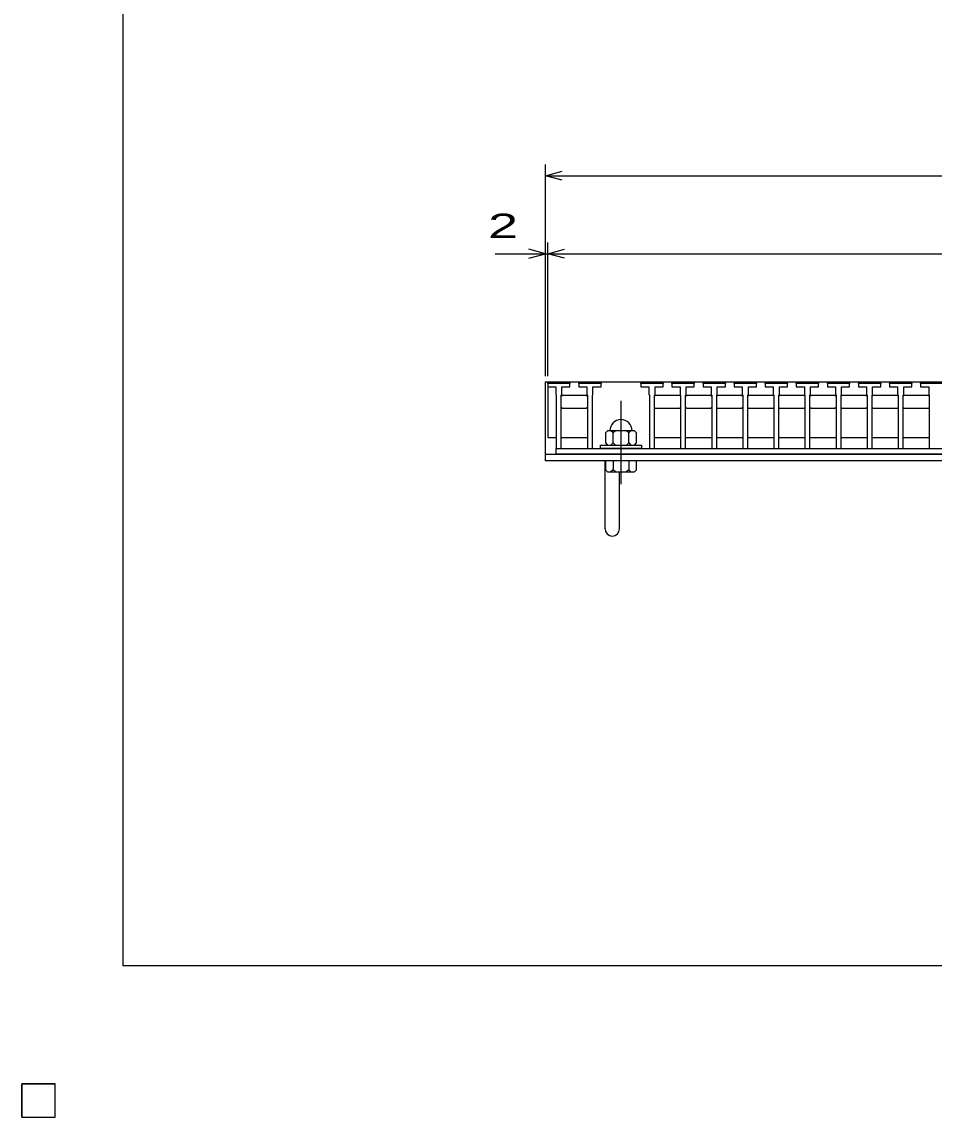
# Model space of a CAD drawing. Units: millimetres, scale not verified. Extents: x -1820 to 1731, y -1282 to 1054.
# Drawn here: x -1820 to -1001, y -1282 to -299 of the extents above; entities that cross this region are included whole.
import ezdxf
from ezdxf.enums import TextEntityAlignment as Align

# ---------------------------------------------------------------- set-up
doc = ezdxf.new("R2010")
doc.units = ezdxf.units.MM
doc.header["$LTSCALE"] = 10
doc.linetypes.add('CHAIN', pattern=[18.5, 12, -1.5, 3.5, -1.5])
for name, color, linetype, lineweight in [('0_2', 150, 'Continuous', 25), ('16', 3, 'Continuous', 25), ('19', 6, 'Continuous', 25), ('22', 2, 'Continuous', 25)]:
    doc.layers.add(name, color=color, linetype=linetype, lineweight=lineweight)
doc.styles.add('ベクトル', font='')
doc.styles.get('ベクトル').set_extended_font_data('ベクトル')

msp = doc.modelspace()

# ---------------------------------------------------------------- linework, layer by layer
at = {"layer": '0_2'}
for p, q in [((-1729, -1146.5), (-1729, 1053.5)), ((1731, -1146.5), (-1729, -1146.5))]:
    msp.add_line(p, q, dxfattribs=at)
at = {"layer": '16'}
for p, q in [((-1348, -623.5), (-1347.5, -622)), ((-1348, -622), (-352, -622)), ((-1348, -622), (-1348, -672)), ((-1348, -623.5), (-1348, -626.5)), ((-1328, -623.5), (-1348, -623.5)), ((-1348, -626.5), (-1340.75, -626.5)), ((-1347.5, -622), (-1344.6, -622)), ((-1344.6, -622), (-1344.1, -623.5)), ((-1340.75, -626.5), (-1340.75, -633.5)), ((-1339.95, -623.5), (-1339.45, -622)), ((-1339.45, -622), (-1336.55, -622)), ((-1336.55, -622), (-1336.05, -623.5)), ((-1335.25, -633.5), (-1335.25, -626.5)), ((-1335.25, -626.5), (-1328, -626.5)), ((-1331.9, -623.5), (-1331.4, -622)), ((-1331.4, -622), (-1328.5, -622)), ((-1328.5, -622), (-1328, -623.5)), ((-1328, -626.5), (-1328, -623.5)), ((-1320.1, -623.5), (-1319.6, -622)), ((-1320.1, -623.5), (-1320.1, -626.5)), ((-1300.1, -623.5), (-1320.1, -623.5)), ((-1320.1, -626.5), (-1312.85, -626.5)), ((-1319.6, -622), (-1316.7, -622)), ((-1316.7, -622), (-1316.2, -623.5)), ((-1312.85, -626.5), (-1312.85, -633.5)), ((-1312.05, -623.5), (-1311.55, -622)), ((-1311.55, -622), (-1308.65, -622)), ((-1308.65, -622), (-1308.15, -623.5)), ((-1307.35, -633.5), (-1307.35, -626.5)), ((-1307.35, -626.5), (-1300.1, -626.5)), ((-1304, -623.5), (-1303.5, -622)), ((-1303.5, -622), (-1300.6, -622)), ((-1300.6, -622), (-1300.1, -623.5)), ((-1300.1, -626.5), (-1300.1, -623.5)), ((-1264.3, -623.5), (-1263.8, -622)), ((-1264.3, -623.5), (-1264.3, -626.5)), ((-1244.3, -623.5), (-1264.3, -623.5)), ((-1264.3, -626.5), (-1257.05, -626.5)), ((-1263.8, -622), (-1260.9, -622)), ((-1260.9, -622), (-1260.4, -623.5)), ((-1257.05, -626.5), (-1257.05, -633.5)), ((-1256.25, -623.5), (-1255.75, -622)), ((-1255.75, -622), (-1252.85, -622)), ((-1252.85, -622), (-1252.35, -623.5)), ((-1251.55, -633.5), (-1251.55, -626.5)), ((-1251.55, -626.5), (-1244.3, -626.5)), ((-1248.2, -623.5), (-1247.7, -622)), ((-1247.7, -622), (-1244.8, -622)), ((-1244.8, -622), (-1244.3, -623.5)), ((-1244.3, -626.5), (-1244.3, -623.5)), ((-1236.4, -623.5), (-1235.9, -622)), ((-1236.4, -623.5), (-1236.4, -626.5)), ((-1216.4, -623.5), (-1236.4, -623.5)), ((-1236.4, -626.5), (-1229.15, -626.5)), ((-1235.9, -622), (-1233, -622)), ((-1233, -622), (-1232.5, -623.5)), ((-1229.15, -626.5), (-1229.15, -633.5)), ((-1228.35, -623.5), (-1227.85, -622)), ((-1227.85, -622), (-1224.95, -622)), ((-1224.95, -622), (-1224.45, -623.5)), ((-1223.65, -633.5), (-1223.65, -626.5)), ((-1223.65, -626.5), (-1216.4, -626.5)), ((-1220.3, -623.5), (-1219.8, -622)), ((-1219.8, -622), (-1216.9, -622)), ((-1216.9, -622), (-1216.4, -623.5)), ((-1216.4, -626.5), (-1216.4, -623.5)), ((-1208.5, -623.5), (-1208, -622)), ((-1208.5, -623.5), (-1208.5, -626.5)), ((-1188.5, -623.5), (-1208.5, -623.5)), ((-1208.5, -626.5), (-1201.25, -626.5)), ((-1208, -622), (-1205.1, -622)), ((-1205.1, -622), (-1204.6, -623.5)), ((-1201.25, -626.5), (-1201.25, -633.5)), ((-1200.45, -623.5), (-1199.95, -622)), ((-1199.95, -622), (-1197.05, -622)), ((-1197.05, -622), (-1196.55, -623.5)), ((-1195.75, -633.5), (-1195.75, -626.5)), ((-1195.75, -626.5), (-1188.5, -626.5)), ((-1192.4, -623.5), (-1191.9, -622)), ((-1191.9, -622), (-1189, -622)), ((-1189, -622), (-1188.5, -623.5)), ((-1188.5, -626.5), (-1188.5, -623.5)), ((-1180.6, -623.5), (-1180.1, -622)), ((-1180.6, -623.5), (-1180.6, -626.5)), ((-1160.6, -623.5), (-1180.6, -623.5)), ((-1180.6, -626.5), (-1173.35, -626.5)), ((-1180.1, -622), (-1177.2, -622)), ((-1177.2, -622), (-1176.7, -623.5)), ((-1173.35, -626.5), (-1173.35, -633.5)), ((-1172.55, -623.5), (-1172.05, -622)), ((-1172.05, -622), (-1169.15, -622)), ((-1169.15, -622), (-1168.65, -623.5)), ((-1167.85, -633.5), (-1167.85, -626.5)), ((-1167.85, -626.5), (-1160.6, -626.5)), ((-1164.5, -623.5), (-1164, -622)), ((-1164, -622), (-1161.1, -622)), ((-1161.1, -622), (-1160.6, -623.5)), ((-1160.6, -626.5), (-1160.6, -623.5)), ((-1152.7, -623.5), (-1152.2, -622)), ((-1152.7, -623.5), (-1152.7, -626.5)), ((-1132.7, -623.5), (-1152.7, -623.5)), ((-1152.7, -626.5), (-1145.45, -626.5)), ((-1152.2, -622), (-1149.3, -622)), ((-1149.3, -622), (-1148.8, -623.5)), ((-1145.45, -626.5), (-1145.45, -633.5)), ((-1144.65, -623.5), (-1144.15, -622)), ((-1144.15, -622), (-1141.25, -622)), ((-1141.25, -622), (-1140.75, -623.5)), ((-1139.95, -633.5), (-1139.95, -626.5)), ((-1139.95, -626.5), (-1132.7, -626.5)), ((-1136.6, -623.5), (-1136.1, -622)), ((-1136.1, -622), (-1133.2, -622)), ((-1133.2, -622), (-1132.7, -623.5)), ((-1132.7, -626.5), (-1132.7, -623.5)), ((-1124.8, -623.5), (-1124.3, -622)), ((-1124.8, -623.5), (-1124.8, -626.5)), ((-1104.8, -623.5), (-1124.8, -623.5)), ((-1124.8, -626.5), (-1117.55, -626.5)), ((-1124.3, -622), (-1121.4, -622)), ((-1121.4, -622), (-1120.9, -623.5)), ((-1117.55, -626.5), (-1117.55, -633.5)), ((-1116.75, -623.5), (-1116.25, -622)), ((-1116.25, -622), (-1113.35, -622)), ((-1113.35, -622), (-1112.85, -623.5)), ((-1112.05, -633.5), (-1112.05, -626.5)), ((-1112.05, -626.5), (-1104.8, -626.5)), ((-1108.7, -623.5), (-1108.2, -622)), ((-1108.2, -622), (-1105.3, -622)), ((-1105.3, -622), (-1104.8, -623.5)), ((-1104.8, -626.5), (-1104.8, -623.5)), ((-1096.9, -623.5), (-1096.4, -622)), ((-1096.9, -623.5), (-1096.9, -626.5)), ((-1076.9, -623.5), (-1096.9, -623.5)), ((-1096.9, -626.5), (-1089.65, -626.5)), ((-1096.4, -622), (-1093.5, -622)), ((-1093.5, -622), (-1093, -623.5)), ((-1089.65, -626.5), (-1089.65, -633.5)), ((-1088.85, -623.5), (-1088.35, -622)), ((-1088.35, -622), (-1085.45, -622)), ((-1085.45, -622), (-1084.95, -623.5)), ((-1084.15, -633.5), (-1084.15, -626.5)), ((-1084.15, -626.5), (-1076.9, -626.5)), ((-1080.8, -623.5), (-1080.3, -622)), ((-1080.3, -622), (-1077.4, -622)), ((-1077.4, -622), (-1076.9, -623.5)), ((-1076.9, -626.5), (-1076.9, -623.5)), ((-1069, -623.5), (-1068.5, -622)), ((-1069, -623.5), (-1069, -626.5)), ((-1049, -623.5), (-1069, -623.5)), ((-1069, -626.5), (-1061.75, -626.5)), ((-1068.5, -622), (-1065.6, -622)), ((-1065.6, -622), (-1065.1, -623.5)), ((-1061.75, -626.5), (-1061.75, -633.5)), ((-1060.95, -623.5), (-1060.45, -622)), ((-1060.45, -622), (-1057.55, -622)), ((-1057.55, -622), (-1057.05, -623.5)), ((-1056.25, -633.5), (-1056.25, -626.5)), ((-1056.25, -626.5), (-1049, -626.5)), ((-1052.9, -623.5), (-1052.4, -622)), ((-1052.4, -622), (-1049.5, -622)), ((-1049.5, -622), (-1049, -623.5)), ((-1049, -626.5), (-1049, -623.5)), ((-1041.1, -623.5), (-1040.6, -622)), ((-1041.1, -623.5), (-1041.1, -626.5)), ((-1021.1, -623.5), (-1041.1, -623.5)), ((-1041.1, -626.5), (-1033.85, -626.5)), ((-1040.6, -622), (-1037.7, -622)), ((-1037.7, -622), (-1037.2, -623.5)), ((-1033.85, -626.5), (-1033.85, -633.5)), ((-1033.05, -623.5), (-1032.55, -622)), ((-1032.55, -622), (-1029.65, -622)), ((-1029.65, -622), (-1029.15, -623.5)), ((-1028.35, -633.5), (-1028.35, -626.5)), ((-1028.35, -626.5), (-1021.1, -626.5)), ((-1025, -623.5), (-1024.5, -622)), ((-1024.5, -622), (-1021.6, -622)), ((-1021.6, -622), (-1021.1, -623.5)), ((-1021.1, -626.5), (-1021.1, -623.5)), ((-1013.2, -623.5), (-1012.7, -622)), ((-1013.2, -623.5), (-1013.2, -626.5)), ((-993.2, -623.5), (-1013.2, -623.5)), ((-1013.2, -626.5), (-1005.95, -626.5)), ((-1012.7, -622), (-1009.8, -622)), ((-1009.8, -622), (-1009.3, -623.5)), ((-1005.95, -626.5), (-1005.95, -633.5)), ((-1005.15, -623.5), (-1004.65, -622)), ((-1004.65, -622), (-1001.75, -622)), ((-1001.75, -622), (-1001.25, -623.5)), ((-1340.75, -633.5), (-1340.25, -634)), ((-1340.25, -634), (-1340.25, -682)), ((-1335.75, -634), (-1335.25, -633.5)), ((-1335.75, -682), (-1335.75, -634)), ((-1335.75, -635), (-1334.75, -634)), ((-1334.75, -634), (-1313.35, -634)), ((-1313.35, -634), (-1312.35, -635)), ((-1312.85, -633.5), (-1312.35, -634)), ((-1312.35, -634), (-1312.35, -682)), ((-1307.85, -634), (-1307.35, -633.5)), ((-1307.85, -682), (-1307.85, -634)), ((-1257.05, -633.5), (-1256.55, -634)), ((-1256.55, -634), (-1256.55, -682)), ((-1252.05, -634), (-1251.55, -633.5)), ((-1252.05, -682), (-1252.05, -634)), ((-1252.05, -635), (-1251.05, -634)), ((-1251.05, -634), (-1229.65, -634)), ((-1229.65, -634), (-1228.65, -635)), ((-1229.15, -633.5), (-1228.65, -634)), ((-1228.65, -634), (-1228.65, -682)), ((-1224.15, -634), (-1223.65, -633.5)), ((-1224.15, -682), (-1224.15, -634)), ((-1224.15, -635), (-1223.15, -634)), ((-1223.15, -634), (-1201.75, -634)), ((-1201.75, -634), (-1200.75, -635)), ((-1201.25, -633.5), (-1200.75, -634)), ((-1200.75, -634), (-1200.75, -682)), ((-1196.25, -634), (-1195.75, -633.5)), ((-1196.25, -682), (-1196.25, -634)), ((-1196.25, -635), (-1195.25, -634)), ((-1195.25, -634), (-1173.85, -634)), ((-1173.85, -634), (-1172.85, -635)), ((-1173.35, -633.5), (-1172.85, -634)), ((-1172.85, -634), (-1172.85, -682)), ((-1168.35, -634), (-1167.85, -633.5)), ((-1168.35, -682), (-1168.35, -634)), ((-1168.35, -635), (-1167.35, -634)), ((-1167.35, -634), (-1145.95, -634)), ((-1145.95, -634), (-1144.95, -635)), ((-1145.45, -633.5), (-1144.95, -634)), ((-1144.95, -634), (-1144.95, -682)), ((-1140.45, -634), (-1139.95, -633.5)), ((-1140.45, -682), (-1140.45, -634)), ((-1140.45, -635), (-1139.45, -634)), ((-1139.45, -634), (-1118.05, -634)), ((-1118.05, -634), (-1117.05, -635)), ((-1117.55, -633.5), (-1117.05, -634)), ((-1117.05, -634), (-1117.05, -682)), ((-1112.55, -634), (-1112.05, -633.5)), ((-1112.55, -682), (-1112.55, -634)), ((-1112.55, -635), (-1111.55, -634)), ((-1111.55, -634), (-1090.15, -634)), ((-1090.15, -634), (-1089.15, -635)), ((-1089.65, -633.5), (-1089.15, -634)), ((-1089.15, -634), (-1089.15, -682)), ((-1084.65, -634), (-1084.15, -633.5)), ((-1084.65, -682), (-1084.65, -634)), ((-1084.65, -635), (-1083.65, -634)), ((-1083.65, -634), (-1062.25, -634)), ((-1062.25, -634), (-1061.25, -635)), ((-1061.75, -633.5), (-1061.25, -634)), ((-1061.25, -634), (-1061.25, -682)), ((-1056.75, -634), (-1056.25, -633.5)), ((-1056.75, -682), (-1056.75, -634)), ((-1056.75, -635), (-1055.75, -634)), ((-1055.75, -634), (-1034.35, -634)), ((-1034.35, -634), (-1033.35, -635)), ((-1033.85, -633.5), (-1033.35, -634)), ((-1033.35, -634), (-1033.35, -682)), ((-1028.85, -634), (-1028.35, -633.5)), ((-1028.85, -682), (-1028.85, -634)), ((-1028.85, -635), (-1027.85, -634)), ((-1027.85, -634), (-1006.45, -634)), ((-1006.45, -634), (-1005.45, -635)), ((-1005.95, -633.5), (-1005.45, -634)), ((-1005.45, -634), (-1005.45, -682)), ((-1334.75, -646), (-1335.75, -645)), ((-1313.35, -646), (-1334.75, -646)), ((-1312.35, -645), (-1313.35, -646)), ((-1251.05, -646), (-1252.05, -645)), ((-1229.65, -646), (-1251.05, -646)), ((-1228.65, -645), (-1229.65, -646)), ((-1223.15, -646), (-1224.15, -645)), ((-1201.75, -646), (-1223.15, -646)), ((-1200.75, -645), (-1201.75, -646)), ((-1195.25, -646), (-1196.25, -645)), ((-1173.85, -646), (-1195.25, -646)), ((-1172.85, -645), (-1173.85, -646)), ((-1167.35, -646), (-1168.35, -645)), ((-1145.95, -646), (-1167.35, -646)), ((-1144.95, -645), (-1145.95, -646)), ((-1139.45, -646), (-1140.45, -645)), ((-1118.05, -646), (-1139.45, -646)), ((-1117.05, -645), (-1118.05, -646)), ((-1111.55, -646), (-1112.55, -645)), ((-1090.15, -646), (-1111.55, -646)), ((-1089.15, -645), (-1090.15, -646)), ((-1083.65, -646), (-1084.65, -645)), ((-1062.25, -646), (-1083.65, -646)), ((-1061.25, -645), (-1062.25, -646)), ((-1055.75, -646), (-1056.75, -645)), ((-1034.35, -646), (-1055.75, -646)), ((-1033.35, -645), (-1034.35, -646)), ((-1027.85, -646), (-1028.85, -645)), ((-1006.45, -646), (-1027.85, -646)), ((-1005.45, -645), (-1006.45, -646)), ((-1294.2, -666), (-1296.2, -668)), ((-1296.2, -668), (-1296.2, -677)), ((-1270.2, -666), (-1294.2, -666)), ((-1289.2, -668), (-1291.2, -666)), ((-1287.2, -666), (-1289.2, -668)), ((-1289.2, -677), (-1289.2, -668)), ((-1275.2, -668), (-1277.2, -666)), ((-1273.2, -666), (-1275.2, -668)), ((-1275.2, -677), (-1275.2, -668)), ((-1268.2, -668), (-1270.2, -666)), ((-1268.2, -677), (-1268.2, -668)), ((-1348, -672), (-1340.25, -672)), ((-1335.75, -672), (-1312.35, -672)), ((-1296.2, -677), (-1294.2, -679)), ((-1291.2, -679), (-1289.2, -677)), ((-1289.2, -677), (-1287.2, -679)), ((-1277.2, -679), (-1275.2, -677)), ((-1275.2, -677), (-1273.2, -679)), ((-1270.2, -679), (-1268.2, -677)), ((-1252.05, -672), (-1228.65, -672)), ((-1224.15, -672), (-1200.75, -672)), ((-1196.25, -672), (-1172.85, -672)), ((-1168.35, -672), (-1144.95, -672)), ((-1140.45, -672), (-1117.05, -672)), ((-1112.55, -672), (-1089.15, -672)), ((-1084.65, -672), (-1061.25, -672)), ((-1056.75, -672), (-1033.35, -672)), ((-1028.85, -672), (-1005.45, -672)), ((-1340.25, -682), (-1335.75, -682)), ((-1340.25, -682), (-359.75, -682)), ((-1340.25, -687), (-1340.25, -682)), ((-359.75, -687), (-1340.25, -687)), ((-1312.35, -682), (-1307.85, -682)), ((-1300.7, -682), (-1300.7, -679)), ((-1300.7, -679), (-1263.7, -679)), ((-1263.7, -682), (-1300.7, -682)), ((-1263.7, -679), (-1263.7, -682)), ((-1256.55, -682), (-1252.05, -682)), ((-1228.65, -682), (-1224.15, -682)), ((-1200.75, -682), (-1196.25, -682)), ((-1172.85, -682), (-1168.35, -682)), ((-1144.95, -682), (-1140.45, -682)), ((-1117.05, -682), (-1112.55, -682)), ((-1089.15, -682), (-1084.65, -682)), ((-1061.25, -682), (-1056.75, -682)), ((-1033.35, -682), (-1028.85, -682)), ((-1005.45, -682), (-1000.95, -682)), ((-1820, -1252.5), (-1790, -1252.5)), ((-1820, -1282.5), (-1820, -1252.5)), ((-1820, -1252.5), (-1790, -1252.5)), ((-1820, -1282.5), (-1820, -1252.5)), ((-1820, -1252.5), (-1790, -1252.5)), ((-1820, -1282.5), (-1820, -1252.5)), ((-1820, -1252.5), (-1790, -1252.5)), ((-1820, -1282.5), (-1820, -1252.5)), ((-1820, -1252.5), (-1790, -1252.5)), ((-1820, -1282.5), (-1820, -1252.5)), ((-1790, -1282.5), (-1790, -1252.5)), ((-1790, -1282.5), (-1790, -1252.5)), ((-1790, -1282.5), (-1790, -1252.5)), ((-1790, -1282.5), (-1790, -1252.5)), ((-1790, -1282.5), (-1790, -1252.5)), ((-1820, -1282.5), (-1790, -1282.5)), ((-1820, -1282.5), (-1790, -1282.5)), ((-1820, -1282.5), (-1790, -1282.5)), ((-1820, -1282.5), (-1790, -1282.5)), ((-1820, -1282.5), (-1790, -1282.5))]:
    msp.add_line(p, q, dxfattribs=at)
at = {"layer": '16', "linetype": 'CHAIN'}
msp.add_line((-1282.2, -639), (-1282.2, -714), dxfattribs=at)
at = {"layer": '16'}
msp.add_arc((-1282.2, -666), 10, 0, 180, dxfattribs=at)
at = {"layer": '19'}
for p, q in [((-1350, -687), (-1350, -622)), ((-1350, -622), (-1348, -622)), ((-1350, -687), (-350, -687)), ((-1350, -693), (-1350, -687)), ((-350, -693), (-1350, -693)), ((-1296.5, -754.11), (-1296.5, -693)), ((-1296.2, -693), (-1296.2, -701)), ((-1268.2, -693), (-1296.2, -693)), ((-1289.2, -693), (-1289.2, -701)), ((-1275.2, -693), (-1275.2, -701)), ((-1268.2, -701), (-1268.2, -693)), ((-1296.2, -701), (-1294.2, -703)), ((-1294.2, -703), (-1270.2, -703)), ((-1289.2, -701), (-1291.2, -703)), ((-1287.2, -703), (-1289.2, -701)), ((-1283.5, -754.11), (-1283.5, -703)), ((-1275.2, -701), (-1277.2, -703)), ((-1273.2, -703), (-1275.2, -701)), ((-1270.2, -703), (-1268.2, -701))]:
    msp.add_line(p, q, dxfattribs=at)
msp.add_arc((-1290, -754.11), 6.5, 180, 0, dxfattribs=at)
at = {"layer": '22', "color": 4}
for p, q in [((-1350, -617), (-1350, -427)), ((-1350, -437), (-1335, -433)), ((-1335, -441), (-1350, -437)), ((-1350, -437), (-350, -437)), ((-1350, -617), (-1350, -497)), ((-1348, -617), (-1348, -497)), ((-1395, -507), (-1350, -507)), ((-1350, -507), (-1365, -503)), ((-1365, -511), (-1350, -507)), ((-1350, -507), (-1348, -507)), ((-1348, -507), (-1333, -503)), ((-1333, -511), (-1348, -507)), ((-1348, -507), (-352, -507))]:
    msp.add_line(p, q, dxfattribs=at)
at = {"layer": '22'}
for p, q in [((-1790, -1252.5), (-1820, -1252.5)), ((-1820, -1252.5), (-1820, -1282.5)), ((-1790, -1252.5), (-1820, -1252.5)), ((-1820, -1252.5), (-1820, -1282.5)), ((-1790, -1252.5), (-1820, -1252.5)), ((-1820, -1252.5), (-1820, -1282.5)), ((-1790, -1282.5), (-1790, -1252.5)), ((-1790, -1282.5), (-1790, -1252.5)), ((-1790, -1282.5), (-1790, -1252.5)), ((-1820, -1282.5), (-1790, -1282.5)), ((-1820, -1282.5), (-1790, -1282.5)), ((-1820, -1282.5), (-1790, -1282.5))]:
    msp.add_line(p, q, dxfattribs=at)

# ---------------------------------------------------------------- texts
at = {"layer": '22', "style": 'ベクトル', "width": 1.65}
msp.add_text(' 2 ', height=21.99, dxfattribs=at).set_placement((-1415, -482), align=Align.MIDDLE_LEFT)

doc.saveas('drawing.dxf')
